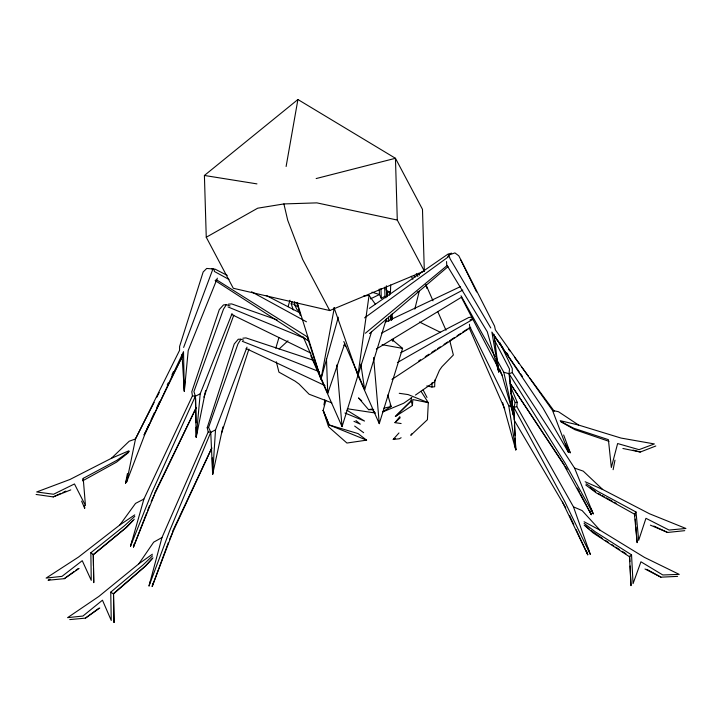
<?xml version="1.0" encoding="UTF-8"?>
<svg xmlns="http://www.w3.org/2000/svg" width="722" height="722" viewBox="0 0 722 722"><rect width="100%" height="100%" fill="white"/><g stroke="black" fill="none" stroke-linecap="round" stroke-linejoin="round"><path stroke-width="1.08" d="M411.323 397.605L411.215 400.881L412.424 405.493L395.376 416.513L411.215 400.881L395.376 416.513M434.879 379.998L434.662 386.748L431.946 387.037L426.81 385.936M390.385 293.98L390.701 284.982M431.946 387.037L432.144 382.552M181.989 354.448L184.327 391.27L184.805 381.288M222.936 426.91L212.647 474.3L215.517 429.915L246.996 347.138M412.424 405.493L412.813 399.555L428.308 402.677L427.424 419.69L410.773 435.303L412.118 433.543M113.507 593.529L114.022 622.481L113.507 593.529L145.149 566.219L151.855 559.036M230.047 306.002L226.419 304.621L223.504 309.133L193.92 391.559L195.364 396.207L196.231 437.171L200.193 393.842L232.06 313.583M499.579 368.978L502.061 375.214L513.459 415.303L509.055 373.716L509.488 369.023L494.435 340.044M184.074 381.144L184.327 391.27L188.225 350.459L217.349 278.178M469.417 324.286L469.625 326.218L508.748 405.647L513.883 407.407L564.73 501.492L590.235 554.252L573.476 506.871L516.799 406.558L517.241 402.307L510.292 385.882M196.086 427.243L196.231 437.171L196.925 430.52M243.639 340.179L240.877 339.232L237.908 344.015L208.586 427.46L210.752 432.288L212.647 474.3L213.477 467.694M363.527 296.074L369.059 295.352L357.932 375.494L334.033 307.644M184.327 391.27L183.505 351.659L144.752 434.608L126.666 481.917L127.55 476.511M286.111 166.493L297.915 99.519L395.448 158.289L422.478 209.317L424.328 271.084L329.728 310.559L233.287 288.268L206.257 237.24L204.407 175.464L297.915 99.519M323.934 404.97L324.855 399.798M334.358 307.509L321.01 379.113L307.112 336.696M196.231 437.171L205.59 390.584M127.433 473.569L125.529 483.334L127.496 476.935M613.122 469.697L614.982 460.131M126.666 481.917L135.501 438.976L179.579 350.314L179.588 346.488L203.162 271.977L206.727 268.44L212.918 268.981L214.452 270.515M211.835 447.974L172.72 532.285L152.207 586.417L152.956 583.205M414.798 309.097L419.265 291.192L417.244 292.085M195.824 408.526L154.526 494.371L133.435 547.032L134.247 543.801M82.57 480.87L83.22 478.361L116.793 460.383L129.283 451.403M502.683 402.686L515.779 449.833L513.883 407.407L515.165 402.524L510.95 393.373M212.918 268.981L183.632 347.417M215.517 429.915L210.752 432.288L169.553 531.049L149.03 585.939L161.963 537.547L208.216 431.937L207.205 427.731L234.226 344.006L238.278 339.223L240.877 339.232M325.839 400.674L323.158 410.394L328.582 426.855L346.939 443.037L366.605 440.149L358.103 433.606L329.187 424.969L323.158 410.394L329.187 424.969L366.605 440.149M338.302 317.193L321.01 379.113L297.085 302.41L300.244 315.46M200.193 393.842L195.364 396.207L151.873 492.521L130.565 546.148L143.904 499.064L192.44 395.864L191.79 391.793L219.289 309.603L223.441 304.955L226.419 304.621M149.03 585.939L150.582 580.515M275.804 348.203L278.927 337.634M288.069 306.679L289.982 300.208M130.565 546.148L132.18 540.751M343.825 341.515L364.655 389.745L386.414 318.853M358.392 373.96L342.048 426.639L310.776 355.765M357.507 374.348L379.267 423.652L402.605 348.392L392.47 339.882M371.668 331.452L357.932 375.494L356.154 368.996M221.446 433.471L248.937 349.06M303.195 336.777L327.743 393.355L344.755 343.645M203.902 397.118L233.802 315.117M152.207 586.417L168.316 542.673M133.435 547.032L146.71 512.864M147.514 510.797L149.526 505.617M169.489 539.668L172.72 532.285M293.312 309.973L291.183 303.772L292.067 301.796M145.952 430.935L144.057 435.023L182.431 356.163L171.728 377.055M146.9 428.895L148.786 424.816M151.16 419.708L154.472 412.56M156.836 407.452L159.67 401.324M167.242 384.988L168.19 382.949M171.98 374.781L173.397 371.713M151.205 501.492L154.526 494.371M172.468 531.627L211.736 448.019M154.499 493.478L196.267 407.533M135.059 439.608L154.129 402.434M156.683 397.452L159.246 392.47M447.82 256.77L448.777 255.056L454.923 252.908L458.804 255.823L494.561 326.082L495.373 329.864L552.556 410.457L568.34 452.207L542.944 408.056L491.89 332.066L498.731 371.902L487.296 331.786L446.738 264.911L446.53 261.572M152.523 555.868L143.118 564.884L110.746 592.157L111.251 620.46L102.461 600.199L82.94 616.037L67.588 617.653L98.878 596.417L138.832 563.819L153.687 542.159L161.963 537.547M134.815 516.356L124.355 525.869L90.855 552.745L91.252 580.353L82.245 560.687L61.993 576.355L46.118 578.087L78.536 557.059L119.879 524.93L135.546 503.396L143.904 499.064M586.201 483.767L597.96 491.483L636.019 512.015L634.448 514.136L637.129 542.682L635.911 527.033M401.116 423.534L394.961 422.659L399.853 416.621M152.983 557.826L145.691 565.949L113.48 593.953L110.746 592.157M401.116 437.731L399.266 438.795L393.219 439.373L398.968 432.956M134.292 519.199L126.738 527.186L93.337 554.821L93.77 582.663L93.49 568.052M132.965 520.562L126.052 527.583L93.237 554.559L93.445 565.804M83.22 478.361L85.458 505.544L74.456 483.957L53.563 494.254L36.696 491.962L69.971 479.471L111.396 458.317L129.202 441.223L135.501 438.976M394.961 422.659L400.259 417.686M279.08 349.015L287.952 340.802M584.08 523.333L595.352 531.87L631.542 554.857L629.467 556.725L631.001 585.695L630.125 566.012M369.456 333.6L448.046 266.635M365.386 333.239L446.963 265.678M128.633 452.459L116.531 462.152L83.544 480.338M69.772 619.584L85.413 618.14L98.932 608.186M364.592 317.87L448.47 256.761M50.044 579.306L48.103 580.235L64.258 578.683L73.969 571.653M75.738 570.371L78.382 568.458M138.832 563.819L152.36 554.216M85.413 618.14L99.789 608.005M411.856 397.578L403.724 403.228L382.606 412M415.466 395.069L434.445 381.902L439.445 370.287L441.981 366.677L453.362 354.998L449.725 340.495M369.33 308.384L448.037 254.081L451.611 253.16M64.258 578.683L79.122 568.449M119.879 524.93L134.743 514.894M391.983 379.411L470.735 327.355M418.679 360.955L420.556 359.727M425.24 356.659L428.994 354.195M431.81 352.354L435.556 349.899M437.433 348.672L440.249 346.831M444.003 344.376L447.748 341.921M450.564 340.08L454.318 337.625M457.125 335.784L460.88 333.329M462.757 332.102L467.441 329.033M382.561 411.829L391.153 406.504L387.804 395.033M379.249 289.035L379.474 294.513L381.324 298.43L384.997 296.182L384.636 287.23M376.342 349.051L461.728 297.076M397.389 362.561L472.432 319.629M206.257 237.24L257.682 208.198L283.899 203.929L316.877 202.873L397.29 220.057L424.328 271.084L422.153 271.625M381.523 333.158L462.802 290.073M400.791 352.688L468.813 317.472L471.439 317.211M370.422 298.899L379.474 294.513L371.983 292.166M469.995 319.945L473.009 318.519M385.62 322.057L460.474 286.598M36.1 494.462L53.202 496.907L61.027 493.334M62.985 492.44L65.919 491.104M111.396 458.317L128.877 450.808M393.219 439.373L395.232 438.552M53.202 496.907L70.783 489.895M622.896 448.479L640.288 452.035L655.802 446.006M496.113 358.527L503.794 372.254L509.055 373.716L512.313 372.606L512.268 368.482L499.669 342.327M387.38 295.858L387.191 292.518L389.32 291.832L389.979 293.583M513.883 407.407L516.799 406.558M316.155 178.56L395.448 158.289L397.29 220.057M383.951 408.165L391.153 406.504L390.051 405.006M207.205 427.731L208.586 427.46M361.722 400.791L358.491 397.903L368.572 409.654L371.794 409.058M515.165 402.524L517.241 402.307M650.405 525.165L667.588 532.457L684.727 530.661M242.827 338.203L245.958 337.905L313.14 360.197M228.45 304.142L231.699 303.926L277.113 319.882M644.981 568.99L660.937 577.185L677.597 576.373M368.572 409.654L373.698 409.762M192.44 395.864L195.364 396.207M211.438 268.692L215.228 269.216L227.24 275.407M208.216 431.937L210.752 432.288M399.248 393.3L408.129 394.591L428.308 402.677L421.007 391.288M347.354 408.76L375.431 413.029L373.012 410.863M204.407 175.464L256.951 183.884M291.183 303.772L294.468 304.359M382.109 344.674L402.605 348.392M552.556 410.457L558.476 411.711L578.611 425.059L621.028 438.064L654.349 443.931L639.033 449.662L617.626 443.543L611.335 467.486L608.411 439.671L573.882 428.299L560.994 421.684M560.191 420.673L578.611 425.059M633.032 450.068L640.288 452.035M608.953 441.322L574.892 429.698L560.94 421.819M512.313 372.606L574.568 468.1L583.259 471.141L602.689 489.498L649.52 513.775L685.9 528.477L669.032 530.047L645.955 518.315L638.663 540.345L636.019 512.015M331.84 402.867L309.088 394.212L299.098 384.068L295.045 381.108L278.927 372.128L276.327 361.776M242.321 341.316L319.268 371.695M228.035 306.958L305.108 338.528M344.972 413.002L364.529 421.043L346.93 410.231M573.476 506.871L582.112 510.571L599.928 530.11L644.502 557.411L679.212 574.378L662.814 574.974L640.928 561.788L633.068 583.611L631.542 554.857M585.154 481.754L602.689 489.498M353.951 421.314L360.287 424.157L355.973 420.538M386.306 290.443L389.32 291.832L389.501 295.199M343.88 345.161L345.883 346.091M653.816 526.049L667.588 532.457M246.067 348.546L324.981 385.602M231.338 314.341L310.965 353.166M419.482 322.03L440.628 332.4M266.274 295.515L300.307 313.05M584.071 521.744L599.928 530.11M214.29 271.418L229 279.459M251.545 291.787L306.453 321.804M598.348 493.487L600.325 494.579M602.301 495.662L604.269 496.754M606.245 497.837L612.166 501.104M614.142 502.196L616.11 503.288M646.759 569.333L660.937 577.185M294.657 301.661L294.793 305.018L297.581 306.633L297.455 303.348M216.031 279.495L307.816 337.183M215.129 280.533L308.664 341.064M602.563 538.567L590.795 530.282M605.37 540.381L608.177 542.204M611.913 544.632L613.79 545.85M615.658 547.059L619.404 549.487M622.211 551.31L625.947 553.738M590.307 487.783L595.596 491.655M354.664 426.079L363.653 432.686M413.58 275.605L415.349 276.914M585.75 484.958L596.291 492.882L634.448 514.136L634.864 513.622L635.035 515.86M90.855 552.745L93.237 554.559M585.768 526.049L589.116 528.874M584.17 525.138L593.276 533.035L629.467 556.725L629.692 556.166L629.936 561.635M299.91 312.409L296.76 309.187L294.793 305.018M508.496 349.105L509.813 350.91M514.452 357.2L519.091 363.5M521.735 367.101L528.36 376.099M529.686 377.895L554.225 411.224M494.308 335.938L502.873 347.634M506.817 353.04L508.135 354.836M369.059 295.352L375.494 304.377M494.281 335.983L519.28 371.929M520.562 373.779L522.493 376.541M564.135 464.715L510.246 383.535L563.494 464.165L591.327 514.678L589.748 510.481M565.362 466.592L567.203 469.408M509.055 373.716L565.191 463.262L593.24 513.829L574.568 468.1M490.779 327.968L450.113 258.855L448.777 255.056M514.479 420.673L565.75 507.828M418.3 273.277L419.41 275.181M460.997 295.785L495.021 356.569M416.296 273.683L417.876 276.508M411.296 276.3L412.885 279.279M329.728 310.559L302.698 259.532L287.717 220.264L283.899 203.929M577.338 488.027L579.405 491.971M580.443 493.947L591.327 514.678M461.538 297.617L502.061 375.214M423.119 389.943L426.991 397.434M460.798 260.01L476.61 291.941M562.501 502.106L587.762 554.785L586.408 550.57M567.005 445.97L570.326 452.911L563.647 434.996M384.997 296.182L385.792 297.852M569.568 515.49L573.764 524.551M576.102 529.596L587.762 554.785M433.01 300.812L425.944 284.766L426.72 287.87M437.902 311.904L445.988 330.243M469.119 327.743L504.768 409.094M81.613 501.104L84.664 508.243L84.492 506.05M591.137 508.712L593.24 513.829M385.756 288.71L387.191 292.518M391.911 339.322L392.633 341.235M587.988 548.052L590.235 554.252M565.588 443.66L568.34 452.207M426.016 284.955L426.91 288.186M503.794 372.254L513.459 415.303L509.579 375.81M496.835 363.238L498.731 371.902L494.028 334.376M512.169 408.733L513.459 415.303M514.786 444.292L515.779 449.833L515.174 438.696M508.748 405.647L515.779 449.833M496.366 356.352L498.731 371.902M360.847 364.132L364.655 389.745M391.748 316.985L392.037 319.133M84.375 506.023L84.664 508.243M297.32 303.962L297.581 306.633M373.635 357.489L379.267 423.652M336.804 364.962L342.048 426.639L342.011 424.392M635.297 519.208L635.739 524.804M513.703 411.973L514.136 419.762M514.434 425.33L514.985 435.357M392.091 314.034L392.389 319.602M393.418 338.537L393.535 340.757M391.134 314.882L391.441 320.487M390.593 315.379L390.837 319.864M388.526 317.021L388.761 321.47M386.478 319.25L386.604 321.48M386.378 285.804L386.83 296.995M380.927 288.574L381.324 298.43M326.47 358.455L327.743 393.355M212.313 457.829L212.647 474.3M195.68 398.571L196.023 422.839"/></g></svg>
